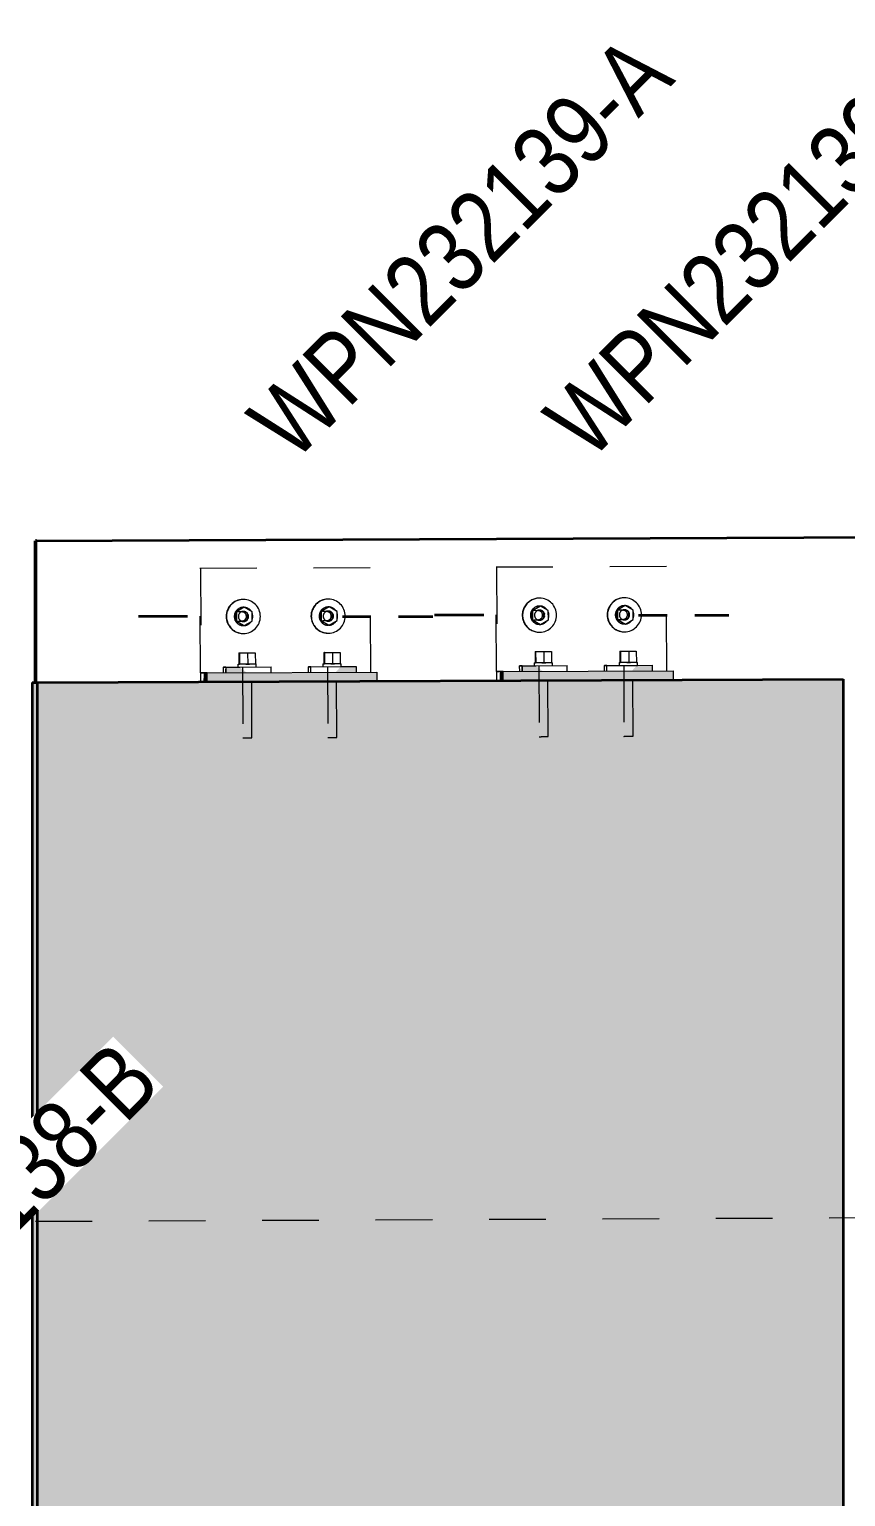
# Model space of a CAD drawing. Header units: metres. Extents: x 0 to 53, y 3 to 547.
# Drawn here: x 41.752 to 43.192, y 19.806 to 22.394 of the extents above; entities that cross this region are included whole.
import ezdxf

# ---------------------------------------------------------------- set-up
doc = ezdxf.new("R2010")
doc.units = ezdxf.units.M
doc.linetypes.add('JacobsDash', pattern=[0.0045, 0.003, -0.0015])
for name, color, linetype, lineweight in [('A-DETL', 7, 'Continuous', 13), ('A-GENM', 7, 'Continuous', 35), ('S-BEAM', 7, 'Continuous', 50), ('S-BEAM-HDLN', 7, 'JacobsDash', 18), ('S-FNDN', 7, 'Continuous', 50), ('S-FNDN-IDEN', 7, 'Continuous', 18), ('S-FSTN', 7, 'Continuous', 18)]:
    doc.layers.add(name, color=color, linetype=linetype, lineweight=lineweight)
doc.styles.add('Arial Narrow_2', font='ARIALN.TTF', dxfattribs={"height": 0.125})

# ---------------------------------------------------------------- blocks, each defined once
blk = doc.blocks.new('BR08_20_GEN_WPC_PrecastPanel_Wall__4point - BR08_20_GEN_WPC_PrecastPanel_Wall__4point-8633954-DRG-2873194 - ELEVATION - FASCIA PANEL AT ABUTMENT B AND B2')
at = {"layer": 'A-GENM', "true_color": 0xc0c0c0}
for points in [[(-1105.0239, 14.8372), (-1105.0239, 21.2415), (-1105.0334, 21.2415), (-1105.0334, 14.8372)], [(-1103.6032, 14.8041), (-1103.6032, 21.2476), (-1105.0239, 21.2415), (-1105.0239, 14.8372), (-1104.1648, 14.8172)]]:
    blk.add_hatch(color=9, dxfattribs=at).paths.add_polyline_path(points)
at = {"layer": 'A-GENM'}
for p, q in [((-1105.0334, 21.2415), (-1105.0239, 21.2415)), ((-1105.0334, 21.2415), (-1105.0334, 14.8372)), ((-1105.0239, 21.2415), (-1103.6032, 21.2476)), ((-1105.0239, 14.8372), (-1105.0239, 21.2415)), ((-1103.6032, 21.2476), (-1103.6032, 14.8041))]:
    blk.add_line(p, q, dxfattribs=at)
blk = doc.blocks.new('30_SFD_XSO_GeometryDataPoint_xyz_CS - 30_SFD_XSO_GeometryDataPoint_xyz_CS-V20-DRG-2873194 - ELEVATION - FASCIA PANEL AT ABUTMENT B AND B2')
at = {"layer": 'S-FNDN', "lineweight": 35}
for p, q in [((-1104.7591, 21.3584), (-1104.8459, 21.3584)), ((-1104.4861, 21.3584), (-1104.4359, 21.3584)), ((-1104.3872, 21.3584), (-1104.3269, 21.3584))]:
    blk.add_line(p, q, dxfattribs=at)
blk = doc.blocks.new('30_SFD_XSO_GeometryDataPoint_xyz_CS - 30_SFD_XSO_GeometryDataPoint_xyz_CS-V21-DRG-2873194 - ELEVATION - FASCIA PANEL AT ABUTMENT B AND B2')
at = {"layer": 'S-FNDN', "lineweight": 35}
for p, q in [((-1104.2368, 21.3606), (-1104.3236, 21.3606)), ((-1103.9641, 21.3606), (-1103.9136, 21.3606)), ((-1103.8649, 21.3606), (-1103.8046, 21.3606))]:
    blk.add_line(p, q, dxfattribs=at)
blk = doc.blocks.new('20_BR04_Wall_Panel_Bracket_Connection - 20_BR04_Wall_Panel_Bracket_Connection-V44-DRG-2873194 - ELEVATION - FASCIA PANEL AT ABUTMENT B AND B2')
at = {"layer": 'S-FSTN', "linetype": 'JacobsDash', "lineweight": 9, "true_color": 0xc0c0c0}
for points in [[(-1104.7247, 21.2427), (-1104.7248, 21.2587), (-1104.7307, 21.2587), (-1104.7314, 21.2428)], [(-1104.7247, 21.2427), (-1104.4253, 21.244), (-1104.4253, 21.26), (-1104.7248, 21.2587), (-1104.7248, 21.2476)], [(-1104.6932, 21.2589), (-1104.6917, 21.2589), (-1104.6918, 21.2689), (-1104.6928, 21.2689), (-1104.6931, 21.26)], [(-1104.6917, 21.2589), (-1104.6547, 21.2591), (-1104.6664, 21.268), (-1104.6673, 21.269), (-1104.6917, 21.2689), (-1104.6917, 21.26)], [(-1104.4981, 21.2597), (-1104.4621, 21.26), (-1104.4621, 21.2699), (-1104.4888, 21.2698), (-1104.4979, 21.26)]]:
    blk.add_hatch(color=9, dxfattribs=at).paths.add_polyline_path(points)
at = {"layer": 'S-FSTN', "linetype": 'JacobsDash', "lineweight": 9}
for p, q in [((-1104.7367, 21.2587), (-1104.7375, 21.4427)), ((-1104.7365, 21.4427), (-1104.7375, 21.4427)), ((-1104.7367, 21.4427), (-1104.7366, 21.4427)), ((-1104.4371, 21.444), (-1104.7365, 21.4427)), ((-1104.7365, 21.4427), (-1104.7357, 21.2587)), ((-1104.4363, 21.26), (-1104.4371, 21.444)), ((-1104.6607, 21.3882), (-1104.6613, 21.3882)), ((-1104.511, 21.3888), (-1104.5116, 21.3888)), ((-1104.6634, 21.3662), (-1104.6712, 21.3662)), ((-1104.6533, 21.3623), (-1104.6533, 21.3631)), ((-1104.6533, 21.3545), (-1104.6533, 21.362)), ((-1104.6532, 21.3534), (-1104.6533, 21.3542)), ((-1104.6523, 21.3611), (-1104.6523, 21.3606)), ((-1104.6523, 21.3559), (-1104.6523, 21.3553)), ((-1104.5137, 21.3668), (-1104.5214, 21.3668)), ((-1104.5036, 21.3629), (-1104.5036, 21.3637)), ((-1104.5035, 21.3551), (-1104.5036, 21.3626)), ((-1104.5035, 21.354), (-1104.5035, 21.3549)), ((-1104.5026, 21.3618), (-1104.5026, 21.3612)), ((-1104.5026, 21.3566), (-1104.5026, 21.356)), ((-1104.6711, 21.3502), (-1104.6634, 21.3502)), ((-1104.6613, 21.3282), (-1104.6607, 21.3282)), ((-1104.5214, 21.3508), (-1104.5137, 21.3508)), ((-1104.5116, 21.3288), (-1104.511, 21.3288)), ((-1104.7367, 21.2587), (-1104.7366, 21.2427)), ((-1104.7306, 21.2587), (-1104.7367, 21.2587)), ((-1104.7358, 21.2587), (-1104.7359, 21.2587)), ((-1104.7358, 21.2587), (-1104.7359, 21.2587)), ((-1104.735, 21.2587), (-1104.7248, 21.2588)), ((-1104.6965, 21.2689), (-1104.6928, 21.2689)), ((-1104.6965, 21.2689), (-1104.6964, 21.2589)), ((-1104.6917, 21.2689), (-1104.6957, 21.2689)), ((-1104.6672, 21.269), (-1104.6118, 21.2692)), ((-1104.6118, 21.2592), (-1104.6118, 21.2692)), ((-1104.5467, 21.2695), (-1104.542, 21.2695)), ((-1104.5467, 21.2695), (-1104.5467, 21.2595)), ((-1104.542, 21.2696), (-1104.546, 21.2695)), ((-1104.542, 21.2695), (-1104.4883, 21.2698)), ((-1104.5419, 21.2595), (-1104.542, 21.2695))]:
    blk.add_line(p, q, dxfattribs=at)
at = {"layer": 'S-FSTN', "lineweight": 9}
for p, q in [((-1104.7248, 21.2587), (-1104.7306, 21.2587)), ((-1104.7248, 21.2587), (-1104.4253, 21.26)), ((-1104.7247, 21.2427), (-1104.7248, 21.2587)), ((-1104.6928, 21.2689), (-1104.6917, 21.2689)), ((-1104.6917, 21.2689), (-1104.6672, 21.269)), ((-1104.6917, 21.2689), (-1104.6917, 21.2589)), ((-1104.4883, 21.2698), (-1104.4621, 21.2699)), ((-1104.4621, 21.2699), (-1104.4621, 21.2599)), ((-1104.4253, 21.26), (-1104.4253, 21.244))]:
    blk.add_line(p, q, dxfattribs=at)
at = {"layer": 'S-FSTN', "linetype": 'JacobsDash', "lineweight": 9}
for centre, major_axis, start_param, end_param in [((-1104.6613, 21.3582), (0, 0.03), 0.003905, 3.141593), ((-1104.6607, 21.3582), (0, 0.03), 0.003905, 3.145498), ((-1104.6613, 21.3582), (0, 0.03), 0, 0.003905), ((-1104.6607, 21.3582), (0, 0.03), 3.145498, 6.283185), ((-1104.5116, 21.3588), (0, 0.03), 0.003905, 3.141593), ((-1104.511, 21.3588), (0, 0.03), 0.003905, 3.145498), ((-1104.5116, 21.3588), (0, 0.03), 0, 0.003905), ((-1104.511, 21.3588), (0, 0.03), 3.145498, 6.283185), ((-1104.6607, 21.3582), (0, 0.009), 0.003905, 3.145498), ((-1104.6634, 21.3582), (0, 0.008), 0.003905, 0.219469), ((-1104.6634, 21.3582), (0, 0.008), 3.145498, 6.283185), ((-1104.6613, 21.3582), (0, 0.009), 3.197436, 6.22991), ((-1104.6607, 21.3582), (0, 0.009), 3.145498, 6.283185), ((-1104.6738, 21.3582), (0, 0.018), 5.196752, 5.20672), ((-1104.6738, 21.3582), (0, 0.018), 4.932916, 5.188944), ((-1104.6738, 21.3582), (0, 0.018), 4.236505, 4.492937), ((-1104.6738, 21.3582), (0, 0.018), 4.904459, 4.911532), ((-1104.6738, 21.3582), (0, 0.018), 4.514322, 4.519097), ((-1104.511, 21.3588), (0, 0.009), 0.003905, 3.145498), ((-1104.5137, 21.3588), (0, 0.008), 0.003905, 0.219469), ((-1104.5137, 21.3588), (0, 0.008), 3.145498, 6.283185), ((-1104.5116, 21.3588), (0, 0.009), 3.197436, 6.22991), ((-1104.511, 21.3588), (0, 0.009), 3.145498, 6.283185), ((-1104.5241, 21.3588), (0, 0.018), 5.196752, 5.20672), ((-1104.5241, 21.3588), (0, 0.018), 4.932916, 5.188944), ((-1104.5241, 21.3588), (0, 0.018), 4.236505, 4.492937), ((-1104.5241, 21.3588), (0, 0.018), 4.514322, 4.53804), ((-1104.6634, 21.3582), (0, 0.008), 2.916104, 3.141593), ((-1104.6738, 21.3582), (0, 0.018), 4.21839, 4.228697), ((-1104.5137, 21.3588), (0, 0.008), 2.916104, 3.141593), ((-1104.5241, 21.3588), (0, 0.018), 4.21839, 4.228697)]:
    blk.add_ellipse(centre, major_axis=major_axis, ratio=0.998234, start_param=start_param, end_param=end_param, dxfattribs=at)
blk = doc.blocks.new('20_BR04_Wall_Panel_Bracket_Connection - 20_BR04_Wall_Panel_Bracket_Connection-V45-DRG-2873194 - ELEVATION - FASCIA PANEL AT ABUTMENT B AND B2')
at = {"layer": 'S-FSTN', "linetype": 'JacobsDash', "lineweight": 9, "true_color": 0xc0c0c0}
for points in [[(-1104.2024, 21.245), (-1104.2025, 21.261), (-1104.2084, 21.261), (-1104.2091, 21.245)], [(-1104.2024, 21.245), (-1103.903, 21.2463), (-1103.903, 21.2623), (-1104.2025, 21.261), (-1104.2025, 21.2498)], [(-1104.1709, 21.2611), (-1104.1694, 21.2611), (-1104.1695, 21.2711), (-1104.1705, 21.2711), (-1104.1708, 21.2623)], [(-1104.1694, 21.2611), (-1104.1324, 21.2613), (-1104.1441, 21.2702), (-1104.145, 21.2713), (-1104.1694, 21.2711), (-1104.1694, 21.2623)], [(-1103.9758, 21.262), (-1103.9398, 21.2623), (-1103.9398, 21.2721), (-1103.9665, 21.272), (-1103.9756, 21.2623)]]:
    blk.add_hatch(color=9, dxfattribs=at).paths.add_polyline_path(points)
at = {"layer": 'S-FSTN', "linetype": 'JacobsDash', "lineweight": 9}
for p, q in [((-1104.2144, 21.261), (-1104.2152, 21.445)), ((-1104.2142, 21.445), (-1104.2152, 21.445)), ((-1104.2144, 21.445), (-1104.2143, 21.445)), ((-1103.9148, 21.4463), (-1104.2142, 21.445)), ((-1104.2142, 21.445), (-1104.2134, 21.261)), ((-1103.914, 21.2623), (-1103.9148, 21.4463)), ((-1104.1384, 21.3905), (-1104.139, 21.3905)), ((-1103.9887, 21.3911), (-1103.9893, 21.3911)), ((-1104.1411, 21.3685), (-1104.1489, 21.3684)), ((-1104.131, 21.3645), (-1104.131, 21.3653)), ((-1104.131, 21.3567), (-1104.131, 21.3642)), ((-1104.1309, 21.3556), (-1104.131, 21.3565)), ((-1104.13, 21.3634), (-1104.13, 21.3628)), ((-1104.13, 21.3582), (-1104.13, 21.3576)), ((-1103.9914, 21.3691), (-1103.9991, 21.3691)), ((-1103.9991, 21.3531), (-1103.9914, 21.3531)), ((-1103.9813, 21.3651), (-1103.9813, 21.366)), ((-1103.9812, 21.3574), (-1103.9813, 21.3649)), ((-1103.9812, 21.3563), (-1103.9812, 21.3571)), ((-1103.9803, 21.364), (-1103.9803, 21.3635)), ((-1103.9803, 21.3588), (-1103.9803, 21.3582)), ((-1104.1488, 21.3524), (-1104.1411, 21.3525)), ((-1104.139, 21.3305), (-1104.1384, 21.3305)), ((-1103.9893, 21.3311), (-1103.9887, 21.3311)), ((-1104.2144, 21.261), (-1104.2143, 21.245)), ((-1104.2083, 21.261), (-1104.2144, 21.261)), ((-1104.2135, 21.261), (-1104.2136, 21.261)), ((-1104.2135, 21.261), (-1104.2136, 21.261)), ((-1104.2127, 21.261), (-1104.2025, 21.261)), ((-1104.1742, 21.2711), (-1104.1705, 21.2711)), ((-1104.1742, 21.2711), (-1104.1741, 21.2611)), ((-1104.1694, 21.2712), (-1104.1734, 21.2711)), ((-1104.1449, 21.2713), (-1104.0895, 21.2715)), ((-1104.0895, 21.2615), (-1104.0895, 21.2715)), ((-1104.0244, 21.2718), (-1104.0197, 21.2718)), ((-1104.0244, 21.2718), (-1104.0244, 21.2618)), ((-1104.0197, 21.2718), (-1104.0237, 21.2718)), ((-1104.0197, 21.2718), (-1103.966, 21.272)), ((-1104.0196, 21.2618), (-1104.0197, 21.2718))]:
    blk.add_line(p, q, dxfattribs=at)
at = {"layer": 'S-FSTN', "lineweight": 9}
for p, q in [((-1104.2025, 21.261), (-1104.2083, 21.261)), ((-1104.2025, 21.261), (-1103.903, 21.2623)), ((-1104.2024, 21.245), (-1104.2025, 21.261)), ((-1104.1705, 21.2711), (-1104.1694, 21.2711)), ((-1104.1694, 21.2711), (-1104.1449, 21.2713)), ((-1104.1694, 21.2711), (-1104.1694, 21.2611)), ((-1103.966, 21.272), (-1103.9398, 21.2721)), ((-1103.9398, 21.2721), (-1103.9398, 21.2621)), ((-1103.903, 21.2623), (-1103.903, 21.2463))]:
    blk.add_line(p, q, dxfattribs=at)
at = {"layer": 'S-FSTN', "linetype": 'JacobsDash', "lineweight": 9}
for centre, major_axis, start_param, end_param in [((-1104.139, 21.3605), (0, 0.03), 0.003905, 2.098301), ((-1104.1384, 21.3605), (0, 0.03), 0.003905, 3.145498), ((-1104.139, 21.3605), (0, 0.03), 0, 0.003905), ((-1104.1384, 21.3605), (0, 0.03), 3.145498, 6.283185), ((-1103.9893, 21.3611), (0, 0.03), 0.003905, 3.141593), ((-1103.9887, 21.3611), (0, 0.03), 0.003905, 3.145498), ((-1103.9893, 21.3611), (0, 0.03), 0, 0.003905), ((-1103.9887, 21.3611), (0, 0.03), 3.145498, 6.283185), ((-1104.1384, 21.3605), (0, 0.009), 0.003905, 3.145498), ((-1104.1411, 21.3605), (0, 0.008), 0.003905, 0.219469), ((-1104.1411, 21.3605), (0, 0.008), 3.145498, 6.283185), ((-1104.139, 21.3605), (0, 0.009), 3.197436, 6.22991), ((-1104.1384, 21.3605), (0, 0.009), 3.145498, 6.283185), ((-1104.1515, 21.3604), (0, 0.018), 5.196752, 5.20672), ((-1104.1515, 21.3604), (0, 0.018), 4.932916, 5.188944), ((-1104.1515, 21.3604), (0, 0.018), 4.236505, 4.492937), ((-1104.1515, 21.3604), (0, 0.018), 4.904459, 4.911532), ((-1104.1515, 21.3604), (0, 0.018), 4.514322, 4.519097), ((-1103.9887, 21.3611), (0, 0.009), 0.003905, 3.145498), ((-1103.9914, 21.3611), (0, 0.008), 0.003905, 0.219469), ((-1103.9914, 21.3611), (0, 0.008), 2.916104, 3.141593), ((-1103.9914, 21.3611), (0, 0.008), 3.145498, 6.283185), ((-1103.9893, 21.3611), (0, 0.009), 3.197436, 6.22991), ((-1103.9887, 21.3611), (0, 0.009), 3.145498, 6.283185), ((-1104.0018, 21.3611), (0, 0.018), 5.196752, 5.20672), ((-1104.0018, 21.3611), (0, 0.018), 4.21839, 4.228697), ((-1104.0018, 21.3611), (0, 0.018), 4.932916, 5.188944), ((-1104.0018, 21.3611), (0, 0.018), 4.236505, 4.492937), ((-1104.0018, 21.3611), (0, 0.018), 4.514322, 4.53804), ((-1104.139, 21.3605), (0, 0.03), 2.101094, 3.141593), ((-1104.1411, 21.3605), (0, 0.008), 2.916104, 3.141593), ((-1104.1515, 21.3604), (0, 0.018), 4.21839, 4.228697)]:
    blk.add_ellipse(centre, major_axis=major_axis, ratio=0.998234, start_param=start_param, end_param=end_param, dxfattribs=at)
blk = doc.blocks.new('Anchor Bolt -HAB - HAB H16 x 165-V46-DRG-2873194 - ELEVATION - FASCIA PANEL AT ABUTMENT B AND B2')
at = {"layer": 'S-FSTN', "linetype": 'JacobsDash', "lineweight": 9}
for p, q in [((-1104.519, 21.2947), (-1104.518, 21.2947)), ((-1104.519, 21.2947), (-1104.5189, 21.2747)), ((-1104.518, 21.2947), (-1104.5182, 21.2947)), ((-1104.518, 21.2947), (-1104.5036, 21.2947)), ((-1104.518, 21.2947), (-1104.5179, 21.2747)), ((-1104.5036, 21.2947), (-1104.4901, 21.2948)), ((-1104.5036, 21.2947), (-1104.5035, 21.2747)), ((-1104.4901, 21.2948), (-1104.49, 21.2748)), ((-1104.5206, 21.2746), (-1104.5206, 21.2696)), ((-1104.5179, 21.2747), (-1104.5189, 21.2747)), ((-1104.5035, 21.2747), (-1104.5179, 21.2747)), ((-1104.5124, 21.2697), (-1104.5119, 21.1446)), ((-1104.49, 21.2748), (-1104.5035, 21.2747)), ((-1104.4959, 21.1446), (-1104.4964, 21.2697)), ((-1104.4883, 21.2698), (-1104.4883, 21.2748))]:
    blk.add_line(p, q, dxfattribs=at)
for centre, major_axis, start_param, end_param in [((-1104.5044, 21.2747), (0.0162, 0.0001), 3.201037, 3.724636), ((-1104.5044, 21.2747), (0.0162, 0.0001), 4.562394, 4.771834), ((-1104.5044, 21.2747), (0.0162, 0.0001), 4.771834, 4.981273), ((-1104.5044, 21.2747), (0.0162, 0.0001), 5.819031, 6.34263), ((-1104.5039, 21.1446), (0.008, 0.00003), 3.201037, 6.34263)]:
    blk.add_ellipse(centre, major_axis=major_axis, ratio=0.000232, start_param=start_param, end_param=end_param, dxfattribs=at)
blk = doc.blocks.new('Anchor Bolt -HAB - HAB H16 x 85-V47-DRG-2873194 - ELEVATION - FASCIA PANEL AT ABUTMENT B AND B2')
at = {"layer": 'S-FSTN', "linetype": 'JacobsDash', "lineweight": 9}
for p, q in [((-1104.5247, 21.3669), (-1104.5107, 21.375)), ((-1104.5235, 21.3669), (-1104.5247, 21.3669)), ((-1104.5246, 21.3508), (-1104.5247, 21.3667)), ((-1104.5096, 21.375), (-1104.5235, 21.3669)), ((-1104.5235, 21.3669), (-1104.5234, 21.3507)), ((-1104.511, 21.3668), (-1104.5122, 21.3668)), ((-1104.5107, 21.375), (-1104.511, 21.375)), ((-1104.5097, 21.375), (-1104.5107, 21.375)), ((-1104.4956, 21.367), (-1104.5096, 21.375)), ((-1104.4955, 21.3508), (-1104.4956, 21.367)), ((-1104.5106, 21.3427), (-1104.5246, 21.3507)), ((-1104.5234, 21.3507), (-1104.5246, 21.3507)), ((-1104.5234, 21.3507), (-1104.5094, 21.3427)), ((-1104.5122, 21.3508), (-1104.511, 21.3508)), ((-1104.511, 21.3427), (-1104.5107, 21.3427)), ((-1104.5095, 21.3427), (-1104.5106, 21.3427)), ((-1104.5094, 21.3427), (-1104.4955, 21.3508))]:
    blk.add_line(p, q, dxfattribs=at)
for centre, start_param, end_param in [((-1104.511, 21.3588), 0.437733, 1.574702), ((-1104.511, 21.3588), 1.574702, 2.621899), ((-1104.5107, 21.3588), 1.051103, 1.574702), ((-1104.5107, 21.3588), 1.574702, 2.098301), ((-1104.5107, 21.3588), 0.011461, 1.051103), ((-1104.511, 21.3588), 0.228304, 0.352591), ((-1104.5107, 21.3588), 5.337502, 6.18983), ((-1104.5107, 21.3588), 4.716294, 5.038739), ((-1104.5107, 21.3588), 4.39385, 4.716294), ((-1104.5107, 21.3588), 2.098301, 3.141593), ((-1104.511, 21.3588), 2.621899, 2.710728), ((-1104.511, 21.3588), 2.798567, 2.883699), ((-1104.511, 21.3588), 2.883699, 2.920749), ((-1104.5107, 21.3588), 3.244459, 4.093862)]:
    blk.add_ellipse(centre, major_axis=(0, 0.0162), ratio=0.998234, start_param=start_param, end_param=end_param, dxfattribs=at)
blk = doc.blocks.new('Anchor Bolt -HAB - HAB H16 x 85-V48-DRG-2873194 - ELEVATION - FASCIA PANEL AT ABUTMENT B AND B2')
at = {"layer": 'S-FSTN', "linetype": 'JacobsDash', "lineweight": 9}
for p, q in [((-1104.6744, 21.3662), (-1104.6605, 21.3744)), ((-1104.6732, 21.3662), (-1104.6744, 21.3662)), ((-1104.6743, 21.3502), (-1104.6744, 21.3661)), ((-1104.6593, 21.3744), (-1104.6732, 21.3662)), ((-1104.6732, 21.3662), (-1104.6732, 21.3501)), ((-1104.6607, 21.3662), (-1104.662, 21.3662)), ((-1104.6605, 21.3744), (-1104.6607, 21.3744)), ((-1104.6605, 21.3744), (-1104.6594, 21.3744)), ((-1104.6453, 21.3663), (-1104.6593, 21.3744)), ((-1104.6452, 21.3502), (-1104.6453, 21.3663)), ((-1104.6603, 21.342), (-1104.6743, 21.3501)), ((-1104.6743, 21.3501), (-1104.6732, 21.3501)), ((-1104.6732, 21.3501), (-1104.6592, 21.342)), ((-1104.6619, 21.3502), (-1104.6607, 21.3502)), ((-1104.6607, 21.342), (-1104.6604, 21.342)), ((-1104.6603, 21.342), (-1104.6593, 21.342)), ((-1104.6592, 21.342), (-1104.6452, 21.3502))]:
    blk.add_line(p, q, dxfattribs=at)
for centre, start_param, end_param in [((-1104.6607, 21.3582), 0.437584, 1.574702), ((-1104.6607, 21.3582), 1.574702, 2.621899), ((-1104.6604, 21.3582), 1.051103, 1.574702), ((-1104.6604, 21.3582), 1.574702, 2.098301), ((-1104.6604, 21.3582), 0.011469, 1.051103), ((-1104.6607, 21.3582), 0.228185, 0.35244), ((-1104.6604, 21.3582), 5.337534, 6.189936), ((-1104.6604, 21.3582), 4.716294, 5.053224), ((-1104.6604, 21.3582), 4.379513, 4.716294), ((-1104.6604, 21.3582), 2.098301, 3.141593), ((-1104.6607, 21.3582), 2.621899, 2.710816), ((-1104.6607, 21.3582), 2.798674, 2.883699), ((-1104.6607, 21.3582), 2.883699, 2.920796), ((-1104.6604, 21.3582), 3.244413, 4.093836)]:
    blk.add_ellipse(centre, major_axis=(0, 0.0162), ratio=0.998234, start_param=start_param, end_param=end_param, dxfattribs=at)
blk = doc.blocks.new('Anchor Bolt -HAB - HAB H16 x 85-V49-DRG-2873194 - ELEVATION - FASCIA PANEL AT ABUTMENT B AND B2')
at = {"layer": 'S-FSTN', "linetype": 'JacobsDash', "lineweight": 9}
for p, q in [((-1104.0024, 21.3691), (-1103.9884, 21.3773)), ((-1104.0012, 21.3691), (-1104.0024, 21.3691)), ((-1104.0023, 21.3531), (-1104.0024, 21.369)), ((-1103.9883, 21.3449), (-1104.0023, 21.353)), ((-1104.0011, 21.353), (-1104.0023, 21.353)), ((-1103.9873, 21.3773), (-1104.0012, 21.3691)), ((-1104.0012, 21.3691), (-1104.0011, 21.353)), ((-1104.0011, 21.353), (-1103.9871, 21.3449)), ((-1103.9887, 21.3691), (-1103.9899, 21.3691)), ((-1103.9899, 21.3531), (-1103.9887, 21.3531)), ((-1103.9884, 21.3773), (-1103.9887, 21.3773)), ((-1103.9874, 21.3773), (-1103.9884, 21.3773)), ((-1103.9733, 21.3692), (-1103.9873, 21.3773)), ((-1103.9871, 21.3449), (-1103.9732, 21.3531)), ((-1103.9732, 21.3531), (-1103.9733, 21.3692)), ((-1103.9887, 21.3449), (-1103.9884, 21.3449)), ((-1103.9872, 21.3449), (-1103.9883, 21.3449))]:
    blk.add_line(p, q, dxfattribs=at)
for centre, start_param, end_param in [((-1103.9887, 21.3611), 0.437733, 1.574702), ((-1103.9887, 21.3611), 1.574702, 2.621899), ((-1103.9884, 21.3611), 1.051103, 1.574702), ((-1103.9884, 21.3611), 1.574702, 2.098301), ((-1103.9884, 21.3611), 0.011461, 1.051103), ((-1103.9884, 21.3611), 2.098301, 3.141593), ((-1103.9887, 21.3611), 0.228304, 0.352591), ((-1103.9884, 21.3611), 5.337502, 6.18983), ((-1103.9884, 21.3611), 4.716294, 5.037832), ((-1103.9884, 21.3611), 4.39385, 4.716294), ((-1103.9887, 21.3611), 2.621899, 2.710728), ((-1103.9887, 21.3611), 2.798567, 2.883699), ((-1103.9887, 21.3611), 2.883699, 2.920749), ((-1103.9884, 21.3611), 3.244459, 4.093862)]:
    blk.add_ellipse(centre, major_axis=(0, 0.0162), ratio=0.998234, start_param=start_param, end_param=end_param, dxfattribs=at)

msp = doc.modelspace()

# ---------------------------------------------------------------- linework, layer by layer
at = {"layer": 'A-DETL', "color": 8, "lineweight": 35, "true_color": 0x808080}
msp.add_line((41.7628, 21.4915), (51.7843, 21.5354), dxfattribs=at)
at = {"layer": 'A-DETL', "color": 8, "linetype": 'JacobsDash', "lineweight": 18, "true_color": 0x808080}
msp.add_line((41.7628, 20.2914), (51.7988, 20.3354), dxfattribs=at)
at = {"layer": 'S-BEAM', "color": 252, "true_color": 0x888888}
for p, q in [((41.7644, 21.4917), (41.7628, 21.4915)), ((41.7628, 21.4915), (41.7628, 21.2415))]:
    msp.add_line(p, q, dxfattribs=at)
at = {"layer": 'S-BEAM-HDLN', "color": 252, "true_color": 0x888888}
msp.add_line((41.7628, 20.2914), (41.7644, 20.2917), dxfattribs=at)

# ---------------------------------------------------------------- block references
at = {"layer": 'A-GENM'}
msp.add_blockref('BR08_20_GEN_WPC_PrecastPanel_Wall__4point - BR08_20_GEN_WPC_PrecastPanel_Wall__4point-8633954-DRG-2873194 - ELEVATION - FASCIA PANEL AT ABUTMENT B AND B2', (1146.7903, 0), dxfattribs=at)
at = {"layer": 'S-FNDN'}
for name in ['30_SFD_XSO_GeometryDataPoint_xyz_CS - 30_SFD_XSO_GeometryDataPoint_xyz_CS-V20-DRG-2873194 - ELEVATION - FASCIA PANEL AT ABUTMENT B AND B2', '30_SFD_XSO_GeometryDataPoint_xyz_CS - 30_SFD_XSO_GeometryDataPoint_xyz_CS-V21-DRG-2873194 - ELEVATION - FASCIA PANEL AT ABUTMENT B AND B2']:
    msp.add_blockref(name, (1146.7903, 0), dxfattribs=at)
at = {"layer": 'S-FSTN', "linetype": 'JacobsDash', "lineweight": 9}
for name, p in [('20_BR04_Wall_Panel_Bracket_Connection - 20_BR04_Wall_Panel_Bracket_Connection-V44-DRG-2873194 - ELEVATION - FASCIA PANEL AT ABUTMENT B AND B2', (1146.7903, 0)), ('20_BR04_Wall_Panel_Bracket_Connection - 20_BR04_Wall_Panel_Bracket_Connection-V45-DRG-2873194 - ELEVATION - FASCIA PANEL AT ABUTMENT B AND B2', (1146.7903, 0)), ('Anchor Bolt -HAB - HAB H16 x 85-V48-DRG-2873194 - ELEVATION - FASCIA PANEL AT ABUTMENT B AND B2', (1146.7903, 0)), ('Anchor Bolt -HAB - HAB H16 x 85-V47-DRG-2873194 - ELEVATION - FASCIA PANEL AT ABUTMENT B AND B2', (1146.7903, 0)), ('Anchor Bolt -HAB - HAB H16 x 85-V48-DRG-2873194 - ELEVATION - FASCIA PANEL AT ABUTMENT B AND B2', (1147.3126, 0.0022)), ('Anchor Bolt -HAB - HAB H16 x 85-V49-DRG-2873194 - ELEVATION - FASCIA PANEL AT ABUTMENT B AND B2', (1146.7903, 0)), ('Anchor Bolt -HAB - HAB H16 x 165-V46-DRG-2873194 - ELEVATION - FASCIA PANEL AT ABUTMENT B AND B2', (1146.6406, -0.0006)), ('Anchor Bolt -HAB - HAB H16 x 165-V46-DRG-2873194 - ELEVATION - FASCIA PANEL AT ABUTMENT B AND B2', (1146.7903, 0)), ('Anchor Bolt -HAB - HAB H16 x 165-V46-DRG-2873194 - ELEVATION - FASCIA PANEL AT ABUTMENT B AND B2', (1147.1629, 0.0016)), ('Anchor Bolt -HAB - HAB H16 x 165-V46-DRG-2873194 - ELEVATION - FASCIA PANEL AT ABUTMENT B AND B2', (1147.3126, 0.0022))]:
    msp.add_blockref(name, p, dxfattribs=at)

# ---------------------------------------------------------------- texts
at = {"layer": 'S-FNDN-IDEN', "lineweight": 9, "insert": (42.1299, 21.7164), "char_height": 0.125, "attachment_point": 1, "rotation": 45, "style": 'Arial Narrow_2', "bg_fill": 3, "box_fill_scale": 1, "bg_fill_color": 256, "bg_fill_true_color": 13158600, "bg_fill_transparency": 0}
msp.add_mtext('WPN232139-A', dxfattribs=at)

# ---------------------------------------------------------------- next in the draw order: texts
at = {"layer": 'S-FNDN-IDEN', "lineweight": 9, "char_height": 0.125, "attachment_point": 1, "rotation": 45, "style": 'Arial Narrow_2', "bg_fill": 3, "box_fill_scale": 1, "bg_fill_color": 256, "bg_fill_true_color": 13158600, "bg_fill_transparency": 0}
for s, insert in [('WPN232139-B', (42.6522, 21.7186)), ('WPN232138-B', (41.2245, 19.9419))]:
    msp.add_mtext(s, dxfattribs=dict(at, insert=insert))

doc.saveas('drawing.dxf')
